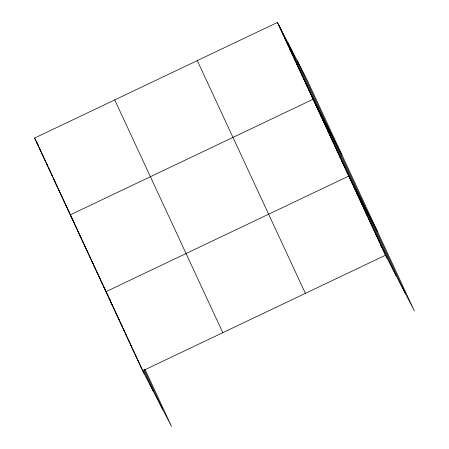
<?xml version="1.0" encoding="UTF-8"?>
<svg xmlns="http://www.w3.org/2000/svg" width="449" height="449" viewBox="0 0 449 449"><rect width="100%" height="100%" fill="white"/><g stroke="black" fill="none" stroke-linecap="round" stroke-linejoin="round"><path stroke-width="0.67" d="M144.904 369.1L171.574 426.55L142.687 370.818L34.612 138.051L277.426 22.45L306.313 78.182L414.388 310.949L385.5 255.217L277.426 22.45M142.687 370.818L385.5 255.217M279.8 27.569L281.287 30.437M282.18 32.693L283.661 35.555M284.554 37.811L286.041 40.679M286.933 42.936L288.421 45.798M289.313 48.054L290.795 50.922M291.687 53.173L293.175 56.041M294.067 58.297L295.554 61.159M296.447 63.416L297.928 66.284M298.821 68.54L300.308 71.402M301.2 73.658L302.688 76.526M303.58 78.777L305.062 81.645M305.954 83.901L307.442 86.764M308.334 89.02L309.821 91.888M310.714 94.144L312.195 97.006M341.975 154.995L313.088 99.263L70.274 214.863L73.052 220.223M315.467 104.381L316.949 107.249M317.841 109.505L319.329 112.368M320.221 114.624L321.709 117.492M322.601 119.748L324.083 122.611M324.975 124.867L326.462 127.729M327.355 129.986L328.842 132.853M329.734 135.11L331.216 137.972M332.108 140.228L333.596 143.096M334.488 145.347L335.975 148.215M336.868 150.471L338.35 153.334M339.242 155.59L340.729 158.458M341.622 160.714L343.109 163.576M344.001 165.833L345.483 168.701M346.375 170.951L347.863 173.819M377.643 231.807L348.755 176.075L105.942 291.676L108.462 296.536M351.202 181.351L352.69 184.213M353.655 186.627L355.137 189.495M356.102 191.903L357.589 194.771M358.555 197.178L360.036 200.046M361.002 202.454L362.489 205.322M363.454 207.73L364.936 210.598M365.901 213.006L367.389 215.874M368.354 218.281L369.836 221.149M370.801 223.557L372.288 226.425M373.254 228.833L374.735 231.701M375.701 234.109L377.188 236.977M378.153 239.384L379.635 242.252M380.6 244.66L382.088 247.528M383.053 249.936L384.535 252.804M34.612 138.051L36.094 140.919M36.352 141.418L37.39 143.411M37.649 143.91L38.423 145.403M36.986 143.175L38.474 146.037M39.366 148.293L40.853 151.161M41.746 153.418L43.227 156.28M44.12 158.536L45.607 161.404M46.5 163.655L47.689 165.95L36.358 141.486M48.879 168.779L50.361 171.641M51.253 173.898L52.741 176.766L47.987 166.523M53.633 179.022L55.12 181.884M56.013 184.141L57.494 187.008M58.387 189.259L59.874 192.127M60.767 194.383L62.248 197.246M63.141 199.502L64.33 201.797L53.004 177.333M65.52 204.626L67.008 207.489M67.9 209.745L69.382 212.613M72.654 219.988L74.141 222.85M75.034 225.106L76.515 227.974L71.761 217.731M77.408 230.23L78.895 233.093M79.787 235.349L81.275 238.211M82.167 240.468L83.649 243.336M84.541 245.592L86.028 248.454M86.921 250.71L88.111 253.006L76.779 228.541M89.3 255.835L90.782 258.697M91.675 260.953L93.162 263.816M94.054 266.072L95.536 268.94M96.428 271.196L97.916 274.058M98.808 276.315L100.295 279.183L88.408 253.578M101.188 281.433L102.669 284.301M103.562 286.557L105.049 289.42M110.011 299.528L110.785 301.021M108.389 296.952L109.876 299.82M110.841 302.228L112.329 305.096M113.288 307.503L114.776 310.371M115.741 312.779L117.228 315.647M118.188 318.055L119.675 320.923M120.641 323.336L122.128 326.199M123.088 328.612L124.575 331.474M125.54 333.888L126.73 336.178M127.987 339.163L129.475 342.026L127.028 336.75M130.44 344.439L144.174 373.686M132.887 349.715L134.374 352.577M135.34 354.991L136.822 357.853M137.787 360.266L139.274 363.129M140.24 365.542L141.721 368.404M297.272 60.738L405.346 293.5M287.949 42.762L396.029 275.529M278.908 25.318L386.987 258.08M197.296 60.598L305.371 293.365M114.736 99.903L222.816 332.67M144.297 369.824L162.532 409.106M143.416 370.027L153.216 391.13M64.628 202.37L71.498 217.164M100.559 279.749L126.753 336.166M129.75 342.615L131.652 346.718"/></g></svg>
